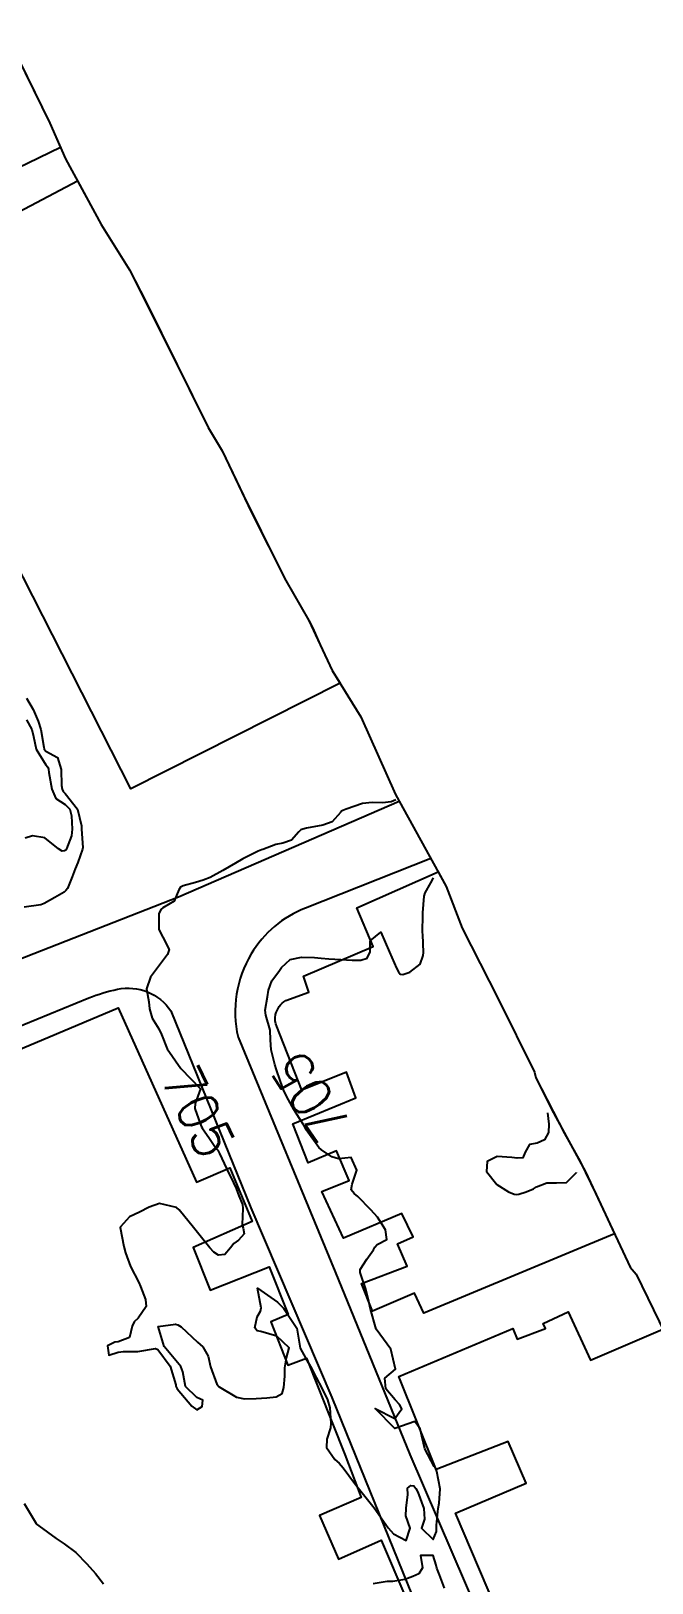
# Model space of a CAD drawing. Header units: metres. Extents: x 298520 to 308411, y 7433745 to 7450750.
# Drawn here: x 307624.6 to 307687.2, y 7434869.1 to 7435025.5 of the extents above; entities that cross this region are included whole.
import ezdxf
from ezdxf.enums import TextEntityAlignment as Align

# ---------------------------------------------------------------- set-up
doc = ezdxf.new("R2010")
doc.units = ezdxf.units.M
doc.header["$LTSCALE"] = 10
for name, color, linetype in [('Area', 45, 'Continuous'), ('Cotas', 45, 'Continuous'), ('Curvas de Nivel 1m', 11, 'Continuous'), ('Curvas de Nivel 5m', 15, 'Continuous'), ('Edificações', 30, 'Continuous'), ('Vias Primárias', 230, 'Continuous')]:
    doc.layers.add(name, color=color, linetype=linetype)
doc.styles.add('Style-STANDARD', font='STANDARD.shx')

msp = doc.modelspace()

# ---------------------------------------------------------------- linework, layer by layer
at = {"layer": 'Area'}
msp.add_polyline3d([(307621.92, 7435025.48, 715.08), (307626.48, 7435016.2, 715.04), (307628.05, 7435012.61, 705.67), (307631.64, 7435006, 715.02), (307634.49, 7435001.42, 715.02), (307636.19, 7434998.15, 714.95), (307642.45, 7434985.54, 715), (307643.86, 7434983.2, 715.01), (307646.8, 7434976.96, 714.92), (307650.26, 7434970.14, 715.11), (307652.59, 7434966.08, 714.97), (307652.96, 7434965.39, 715), (307653.72, 7434963.63, 714.97), (307654.95, 7434961.07, 714.97), (307657.83, 7434956.39, 705.79), (307661.33, 7434948.58, 713.31), (307666.44, 7434939.31, 708.09), (307668.06, 7434935.1, 708.65), (307671.68, 7434927.97, 708.9), (307675.35, 7434920.59, 708.77), (307675.46, 7434920.01, 708.83), (307677.04, 7434916.86, 708.26), (307680.49, 7434910.56, 708.98), (307684.99, 7434900.96, 705.41), (307685.59, 7434900.24, 705.28), (307690.83, 7434889.45, 705.79)], dxfattribs=at)
at = {"layer": 'Curvas de Nivel 1m', "flags": 128}
for points, elevation in [([(307624.13, 7434958.28), (307624.8, 7434957.13), (307625.29, 7434955.95), (307625.55, 7434955.13), (307625.86, 7434953.34), (307625.91, 7434953.12), (307626.07, 7434952.94), (307627.24, 7434952.28), (307627.61, 7434951.1), (307627.66, 7434949.46), (307627.71, 7434949.09), (307627.8, 7434948.87), (307628.02, 7434948.66), (307629.25, 7434947.08), (307629.66, 7434945.4), (307629.67, 7434945.07), (307629.79, 7434943.24), (307629.78, 7434943.07), (307629.31, 7434941.7), (307629.02, 7434941.08), (307628.73, 7434940.27), (307628.25, 7434939.09), (307628.1, 7434938.89), (307627.9, 7434938.74), (307626.97, 7434938.18), (307625.89, 7434937.57), (307625.56, 7434937.45), (307623.88, 7434937.21)], 706), ([(307624.11, 7434956.1), (307624.66, 7434955.13), (307624.83, 7434954.4), (307625.1, 7434953.13), (307626.06, 7434951.56), (307626.26, 7434951.32), (307626.32, 7434951.12), (307626.36, 7434950.8), (307626.68, 7434949.11), (307627.08, 7434948.17), (307628.01, 7434947.55), (307628.49, 7434947.09), (307628.65, 7434946.43), (307628.72, 7434945.08), (307628.66, 7434944.39), (307628.14, 7434943.09), (307628.07, 7434942.97), (307627.95, 7434942.88), (307627.71, 7434942.85), (307627.33, 7434943.1), (307625.97, 7434944.19), (307624.71, 7434944.39), (307623.97, 7434944.18)], 707), ([(307623.87, 7434877.13), (307624.98, 7434875.28), (307625.1, 7434875.12), (307625.14, 7434875.07), (307625.37, 7434874.88), (307627.12, 7434873.6), (307627.92, 7434873.08), (307629.1, 7434872.2), (307630.21, 7434871.06), (307631.08, 7434870.09), (307631.89, 7434869.04)], 706)]:
    msp.add_lwpolyline(points, dxfattribs=dict(at, elevation=elevation))
at = {"layer": 'Curvas de Nivel 5m', "elevation": 705, "flags": 128}
for points in [[(307661.36, 7434948.02), (307660.89, 7434947.82), (307660.01, 7434947.74), (307658.96, 7434947.77), (307658.01, 7434947.67), (307656.34, 7434947.09), (307656, 7434946.95), (307655.88, 7434946.88), (307655.77, 7434946.76), (307654.93, 7434945.83), (307653.99, 7434945.48), (307652.34, 7434945.16), (307651.99, 7434945.09), (307651.77, 7434945.02), (307651.57, 7434944.81), (307650.84, 7434943.95), (307649.97, 7434943.66), (307649.26, 7434943.54), (307647.96, 7434943.04), (307647.82, 7434942.99), (307647.47, 7434942.86), (307645.94, 7434942.07), (307645.18, 7434941.65), (307643.93, 7434940.9), (307642.64, 7434940.2), (307641.92, 7434939.93), (307641.15, 7434939.71), (307639.91, 7434939.37), (307639.63, 7434939.23), (307639.48, 7434938.95), (307639.02, 7434937.83), (307637.88, 7434937.14), (307637.68, 7434936.97), (307637.47, 7434936.56), (307637.47, 7434934.98), (307637.85, 7434934.21), (307638.51, 7434932.96), (307638.35, 7434932.44), (307637.82, 7434931.77), (307637.24, 7434930.98), (307636.63, 7434930.15), (307636.22, 7434928.99), (307636.46, 7434927.68), (307636.52, 7434926.99), (307636.78, 7434926.02), (307637.47, 7434924.97), (307637.73, 7434924.4), (307638.3, 7434922.96), (307639.69, 7434920.95), (307641.66, 7434918.93), (307641.14, 7434917.45), (307641.08, 7434916.94), (307641.63, 7434915.41), (307641.77, 7434915.08), (307641.86, 7434914.93), (307642.5, 7434914.02), (307643.24, 7434912.91), (307643.4, 7434912.72), (307643.59, 7434912.41), (307644.27, 7434910.89), (307644.98, 7434909.46), (307645.25, 7434908.88), (307645.54, 7434908.15), (307645.9, 7434907.25), (307645.93, 7434906.87), (307645.88, 7434905.24), (307645.95, 7434904.87), (307646.06, 7434904.31), (307645.48, 7434903.67), (307645.03, 7434903.33), (307644.68, 7434902.89), (307644.12, 7434902.24), (307643.47, 7434902.15), (307643.01, 7434902.45), (307642.62, 7434902.91), (307641.49, 7434904.28), (307640.96, 7434904.94), (307639.52, 7434906.73), (307639.23, 7434906.95), (307637.53, 7434907.38), (307636.5, 7434906.99), (307635.52, 7434906.5), (307634.5, 7434906.02), (307633.58, 7434905.02), (307633.57, 7434904.95), (307633.92, 7434903.02), (307634.09, 7434902.39), (307634.62, 7434901.01), (307635.43, 7434899.39), (307635.61, 7434899), (307636.13, 7434897.7), (307636.18, 7434896.99), (307635.39, 7434895.8), (307634.97, 7434895.43), (307634.78, 7434895.01), (307634.49, 7434893.88), (307633.36, 7434893.42), (307633.01, 7434893.38), (307632.29, 7434893.04), (307632.41, 7434892.1), (307633.35, 7434892.37), (307633.89, 7434892.47), (307635.35, 7434892.46), (307637.12, 7434892.74), (307637.35, 7434892.67), (307638.62, 7434890.96), (307639.16, 7434889.1), (307639.19, 7434888.95), (307639.3, 7434888.69), (307640.79, 7434886.93), (307641.28, 7434886.59), (307641.82, 7434886.92), (307641.91, 7434887.55), (307641.29, 7434887.82), (307640.14, 7434888.94), (307639.87, 7434890.4), (307639.67, 7434890.95), (307639.34, 7434891.33), (307638, 7434892.96), (307637.38, 7434894.97), (307639.14, 7434895.2), (307639.38, 7434895.15), (307639.7, 7434894.95), (307641.36, 7434893.4), (307641.9, 7434892.92), (307642.43, 7434892), (307642.66, 7434890.91), (307643.31, 7434889.17), (307643.55, 7434888.9), (307645.29, 7434887.85), (307646.11, 7434887.68), (307647.29, 7434887.72), (307648.36, 7434887.77), (307649.29, 7434887.88), (307649.9, 7434888.22), (307650.08, 7434888.82), (307650.16, 7434889.98), (307650.16, 7434890.82), (307650.33, 7434891.83), (307650.59, 7434892.82), (307649.37, 7434894), (307647.76, 7434894.46), (307647.38, 7434894.55), (307647.13, 7434894.85), (307647.39, 7434895.96), (307647.72, 7434896.52), (307647.77, 7434896.85), (307647.42, 7434898.85), (307649.41, 7434897.43), (307650.02, 7434896.82), (307651.38, 7434894.81), (307651.7, 7434892.8), (307652.29, 7434891.74), (307652.84, 7434890.79), (307653.32, 7434889.84), (307653.89, 7434888.77), (307654.46, 7434887.6), (307654.72, 7434886.77), (307654.82, 7434885.22), (307654.76, 7434884.77), (307654.4, 7434883.62), (307654.37, 7434882.77), (307655.22, 7434881.57), (307655.65, 7434881.19), (307656.04, 7434880.75), (307657.19, 7434879.19), (307657.55, 7434878.73), (307659.16, 7434876.71), (307660.57, 7434874.7), (307661.13, 7434874.08), (307662.4, 7434873.4), (307662.81, 7434874.67), (307662.38, 7434875.9), (307662.41, 7434876.67), (307662.57, 7434878.06), (307662.52, 7434878.67), (307662.88, 7434878.97), (307663.19, 7434878.91), (307663.37, 7434878.66), (307663.56, 7434878.28), (307664.17, 7434876.65), (307664.24, 7434875.57), (307663.94, 7434874.65), (307665.13, 7434873.51), (307665.45, 7434874.33), (307665.47, 7434874.64), (307665.47, 7434874.96), (307665.62, 7434876.63), (307665.72, 7434877.19), (307665.83, 7434878.63), (307665.49, 7434880.36), (307665.4, 7434880.64), (307665.32, 7434880.75), (307665.22, 7434880.87), (307664.27, 7434882.65), (307663.99, 7434883.92), (307663.82, 7434884.65), (307663.27, 7434885.41), (307661.26, 7434884.69), (307659.28, 7434886.71), (307661.27, 7434885.69), (307661.95, 7434886.68), (307661.74, 7434887.13), (307661.29, 7434887.57), (307660.35, 7434888.7), (307660.25, 7434889.77), (307661.33, 7434890.69), (307660.86, 7434892.69), (307659.38, 7434894.71), (307658.81, 7434896.72), (307658.63, 7434897.5), (307658.34, 7434898.72), (307657.76, 7434900.42), (307657.76, 7434900.73), (307658.43, 7434901.75), (307659.1, 7434902.71), (307659.23, 7434902.96), (307659.48, 7434903.24), (307660.44, 7434903.75), (307660.33, 7434904.7), (307659.52, 7434905.98), (307658.85, 7434906.72), (307657.54, 7434908.06), (307657.17, 7434908.37), (307656.84, 7434908.74), (307656.97, 7434909.32), (307657.43, 7434910.73), (307656.84, 7434911.99), (307655.58, 7434911.85), (307654.9, 7434912.08), (307653.85, 7434912.78), (307653.6, 7434913.01), (307652.33, 7434914.8), (307652.07, 7434915.25), (307651.63, 7434915.92), (307651.08, 7434916.82), (307650.37, 7434918.11), (307650.02, 7434918.83), (307649.68, 7434919.76), (307649.32, 7434920.83), (307649.17, 7434921.37), (307648.8, 7434922.84), (307648.71, 7434923.86), (307648.69, 7434924.84), (307648.26, 7434926.34), (307648.19, 7434926.85), (307648.42, 7434928.2), (307648.51, 7434928.84), (307648.84, 7434929.8), (307649.64, 7434930.83), (307649.71, 7434930.93), (307649.82, 7434931.13), (307650.7, 7434931.95), (307651.83, 7434932.19), (307653.17, 7434932.14), (307653.83, 7434932.08), (307654.59, 7434932.01), (307655.82, 7434931.96), (307656.96, 7434931.88), (307657.82, 7434931.87), (307658.48, 7434932.07), (307658.77, 7434932.72), (307658.76, 7434933.81), (307659.86, 7434934.71), (307660.72, 7434932.7), (307661.43, 7434931.08), (307661.62, 7434930.69), (307661.81, 7434930.47), (307662.06, 7434930.44), (307662.77, 7434930.68), (307663.82, 7434931.46), (307664.13, 7434932.36), (307664.14, 7434932.66), (307664.07, 7434934.45), (307664.06, 7434934.66), (307664.07, 7434936.47), (307664.08, 7434936.66), (307664.23, 7434938.32), (307664.33, 7434938.66), (307664.89, 7434939.68), (307665.16, 7434940.17)], [(307676.64, 7434916.51), (307676.77, 7434915.37), (307676.74, 7434914.5), (307676.34, 7434913.78), (307675.61, 7434913.45), (307674.83, 7434913.3), (307674.41, 7434912.53), (307674.18, 7434911.95), (307673.59, 7434911.92), (307673.05, 7434912.01), (307671.59, 7434912.1), (307670.57, 7434911.59), (307670.51, 7434910.58), (307671.55, 7434909.29), (307672.71, 7434908.55), (307673.3, 7434908.3), (307673.54, 7434908.28), (307673.76, 7434908.31), (307674.51, 7434908.53), (307675.23, 7434908.84), (307675.55, 7434909.03), (307676.6, 7434909.46), (307677.56, 7434909.44), (307678.56, 7434909.48), (307679.57, 7434910.47), (307679.57, 7434910.47)], [(307666.26, 7434868.62), (307665.75, 7434869.96), (307665.49, 7434870.63), (307665.41, 7434870.94), (307665.11, 7434871.89), (307663.85, 7434871.9), (307664.04, 7434870.65), (307663.68, 7434870.06), (307663.08, 7434869.8), (307662.28, 7434869.47), (307661.07, 7434869.29), (307660.5, 7434869.27), (307659.07, 7434869.06)]]:
    msp.add_lwpolyline(points, dxfattribs=at)
at = {"layer": 'Edificações'}
for points, elevation in [([(307622.28, 7435024.76), (307625.67, 7435017.86), (307626.48, 7435016.2), (307627.56, 7435013.75), (307612.33, 7435006.4)], 711.94), ([(307614.41, 7435002.56), (307629.25, 7435010.4), (307631.64, 7435006), (307634.49, 7435001.42), (307638.62, 7434993.26), (307642.45, 7434985.54), (307643.86, 7434983.2), (307645.99, 7434978.68), (307649.57, 7434971.51), (307650.26, 7434970.14), (307652.59, 7434966.08), (307653.72, 7434963.63), (307654.95, 7434961.07), (307655.74, 7434959.79), (307634.63, 7434949.13), (307608.94, 7434999.58)], 711.94), ([(307672.23, 7434864.83), (307667.39, 7434876.16), (307674.5, 7434879.2), (307672.7, 7434883.39), (307665.42, 7434880.58), (307661.65, 7434889.94), (307673.15, 7434894.78), (307673.59, 7434893.69), (307676.44, 7434894.78), (307676.22, 7434895.27), (307678.73, 7434896.45), (307680.97, 7434891.57), (307688.29, 7434894.69), (307690.83, 7434889.45), (307692.41, 7434885.59), (307693.71, 7434882.39), (307696.8, 7434876.79), (307698.22, 7434874.4), (307698.74, 7434873.23), (307700.32, 7434869.04)], 705.54)]:
    msp.add_lwpolyline(points, dxfattribs=dict(at, elevation=elevation))
at = {"layer": 'Edificações', "elevation": 708.92}
msp.add_lwpolyline([(307665.63, 7434940.78), (307666.44, 7434939.31), (307668.06, 7434935.1), (307671.68, 7434927.97), (307675.35, 7434920.59), (307675.46, 7434920.01), (307678.38, 7434914.42), (307679.93, 7434911.58), (307681.57, 7434908.27), (307683.42, 7434904.31), (307664.18, 7434896.31), (307663.23, 7434898.32), (307659.01, 7434896.53), (307657.88, 7434899.31), (307662.49, 7434901.06), (307661.54, 7434903.31), (307663.09, 7434903.99), (307661.97, 7434906.35), (307656.09, 7434903.88), (307653.91, 7434908.57), (307656.66, 7434909.67), (307655.39, 7434912.67), (307652.52, 7434911.47), (307650.98, 7434915.38), (307657.33, 7434918.01), (307656.38, 7434920.6), (307651.87, 7434918.79), (307649.35, 7434925.18, -0.144815), (307649.24, 7434926.39, -0.217453), (307650.27, 7434927.81), (307652.58, 7434928.66), (307652.05, 7434930.25), (307659.07, 7434933.24), (307657.44, 7434937.14)], format="xyb", close=True, dxfattribs=at)
at = {"layer": 'Edificações'}
msp.add_lwpolyline([(307617.46, 7434920.4), (307633.37, 7434927.08), (307641.25, 7434909.51), (307644.63, 7434910.96), (307646.88, 7434905.54), (307640.94, 7434902.92), (307642.65, 7434898.64), (307648.6, 7434900.99), (307650.51, 7434896.17), (307648.75, 7434895.43), (307650.47, 7434891.09), (307652.36, 7434891.79), (307656.2, 7434882.09), (307657.86, 7434877.73), (307653.65, 7434875.94), (307655.57, 7434871.54), (307659.88, 7434873.45), (307664.74, 7434862.06)], dxfattribs=at)
at = {"layer": 'Vias Primárias'}
for points in [[(307532.52, 7434898.35), (307533.14, 7434897.34, 0.280845), (307534.5, 7434896.63, 0.051456), (307538.24, 7434897.29), (307560.78, 7434906.45), (307587.5, 7434917.28), (307612.56, 7434927.75), (307639.45, 7434938.26), (307661.71, 7434947.89)], [(307588.41, 7434910.89), (307630.42, 7434928.07, -0.046053), (307633.29, 7434928.95, -0.304179), (307638.68, 7434926.76), (307646.74, 7434906.93), (307654.92, 7434887.82), (307663.02, 7434867.87), (307674.31, 7434840.97), (307684.71, 7434816.05), (307691.12, 7434800.65, -0.114953), (307691.34, 7434799.3, -0.246311), (307689.72, 7434796.63), (307665.57, 7434787.31), (307646.41, 7434779.52, -0.023055), (307642.92, 7434778.29, -0.279743), (307639.44, 7434779.18), (307631.98, 7434795.23), (307616.55, 7434832.21), (307609.86, 7434850.36), (307592.59, 7434892.63), (307586.82, 7434905.86, -0.062645), (307586.32, 7434907.56, -0.244194), (307587.11, 7434909.97, -0.07787), (307588.41, 7434910.89, 8.387667)]]:
    msp.add_lwpolyline(points, format="xyb", dxfattribs=at)
at = {"layer": 'Vias Primárias', "elevation": 709.67}
msp.add_lwpolyline([(307664.89, 7434942.12), (307652.24, 7434937.13, 0.165064), (307646.77, 7434932.5, 0.194056), (307645.45, 7434924.12), (307655.23, 7434900.49), (307662.77, 7434882.09), (307671.23, 7434862.39), (307678.44, 7434845.31), (307691.17, 7434814.46), (307695.9, 7434802.63, 0.125982), (307697.02, 7434801.1, 0.225981), (307699.01, 7434800.61), (307711.69, 7434805.79, 0.065269), (307715.91, 7434808.2, 0.261753), (307718.98, 7434815.25), (307714.49, 7434841.07)], format="xyb", dxfattribs=at)

# ---------------------------------------------------------------- texts
at = {"layer": 'Cotas', "style": 'Style-STANDARD'}
for rotation, p in [(123.6949, (307652.77, 7434918.08, 705)), (296.1404, (307641.45, 7434916.64, 705))]:
    msp.add_text('705', height=4, rotation=rotation, dxfattribs=at).set_placement(p, align=Align.MIDDLE_CENTER)

doc.saveas('drawing.dxf')
